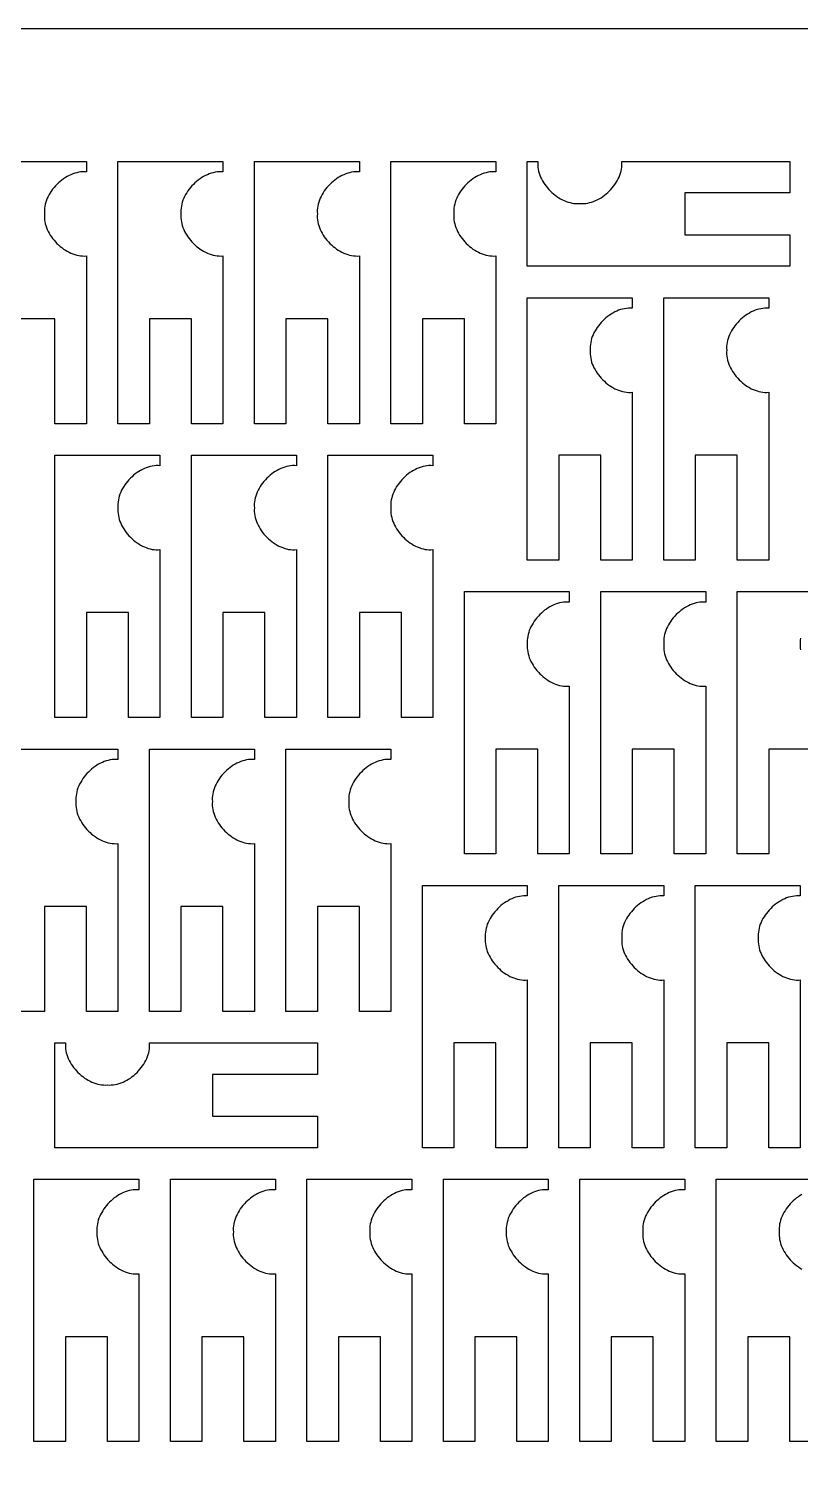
# Model space of a CAD drawing. Header units: millimetres. Extents: x 20698 to 22798, y 4792 to 5692.
# Drawn here: x 20939.1 to 21012.6, y 5555.5 to 5692.4 of the extents above; entities that cross this region are included whole.
import ezdxf

# ---------------------------------------------------------------- set-up
doc = ezdxf.new("R2010")
doc.units = ezdxf.units.MM
doc.layers.add('KEYHOLDER_ASPIRE', color=18, linetype='Continuous', true_color=0x4c0000)
doc.layers.add('Predeterminada', color=18, linetype='Continuous', true_color=0x000000)

msp = doc.modelspace()

# ---------------------------------------------------------------- linework, layer by layer
at = {"layer": 'KEYHOLDER_ASPIRE'}
for points in [[(20934.63, 5679.76), (20944.63, 5679.76), (20944.63, 5678.76), (20944.45, 5678.77), (20944.26, 5678.77), (20944.07, 5678.75), (20943.89, 5678.72), (20943.7, 5678.68), (20943.52, 5678.63), (20943.33, 5678.57), (20943.15, 5678.49), (20942.97, 5678.41), (20942.79, 5678.31), (20942.62, 5678.21), (20942.45, 5678.1), (20942.28, 5677.98), (20942.12, 5677.85), (20941.97, 5677.71), (20941.82, 5677.57), (20941.68, 5677.42), (20941.54, 5677.26), (20941.41, 5677.1), (20941.29, 5676.94), (20941.18, 5676.77), (20941.08, 5676.6), (20940.98, 5676.42), (20940.9, 5676.24), (20940.82, 5676.06), (20940.76, 5675.87), (20940.71, 5675.69), (20940.67, 5675.5), (20940.64, 5675.31), (20940.62, 5675.13), (20940.62, 5674.94), (20940.63, 5674.76), (20940.62, 5674.57), (20940.62, 5674.38), (20940.64, 5674.2), (20940.67, 5674.01), (20940.71, 5673.82), (20940.76, 5673.64), (20940.82, 5673.45), (20940.9, 5673.27), (20940.98, 5673.09), (20941.08, 5672.92), (20941.18, 5672.74), (20941.29, 5672.57), (20941.41, 5672.41), (20941.54, 5672.25), (20941.68, 5672.09), (20941.82, 5671.94), (20941.97, 5671.8), (20942.12, 5671.66), (20942.28, 5671.54), (20942.45, 5671.41), (20942.62, 5671.3), (20942.79, 5671.2), (20942.97, 5671.1), (20943.15, 5671.02), (20943.33, 5670.95), (20943.52, 5670.88), (20943.7, 5670.83), (20943.89, 5670.79), (20944.07, 5670.76), (20944.26, 5670.75), (20944.45, 5670.74), (20944.63, 5670.76), (20944.63, 5664.76), (20944.63, 5654.76), (20941.63, 5654.76), (20941.63, 5664.76), (20937.63, 5664.76)], [(21013.63, 5623.76), (21009.63, 5623.76), (21009.63, 5613.76), (21006.63, 5613.76), (21006.63, 5638.76), (21016.63, 5638.76)], [(21012.64, 5634.31), (21012.62, 5634.13), (21012.62, 5633.94), (21012.63, 5633.76), (21012.62, 5633.57), (21012.62, 5633.38), (21012.64, 5633.2)], [(20937.63, 5623.76), (20947.63, 5623.76), (20947.63, 5622.76), (20947.45, 5622.77), (20947.26, 5622.77), (20947.07, 5622.75), (20946.89, 5622.72), (20946.7, 5622.68), (20946.52, 5622.63), (20946.33, 5622.57), (20946.15, 5622.49), (20945.97, 5622.41), (20945.79, 5622.31), (20945.62, 5622.21), (20945.45, 5622.1), (20945.28, 5621.98), (20945.12, 5621.85), (20944.97, 5621.71), (20944.82, 5621.57), (20944.68, 5621.42), (20944.54, 5621.26), (20944.41, 5621.1), (20944.29, 5620.94), (20944.18, 5620.77), (20944.08, 5620.6), (20943.98, 5620.42), (20943.9, 5620.24), (20943.82, 5620.06), (20943.76, 5619.87), (20943.71, 5619.69), (20943.67, 5619.5), (20943.64, 5619.31), (20943.62, 5619.13), (20943.62, 5618.94), (20943.63, 5618.76), (20943.62, 5618.57), (20943.62, 5618.38), (20943.64, 5618.2), (20943.67, 5618.01), (20943.71, 5617.82), (20943.76, 5617.64), (20943.82, 5617.45), (20943.9, 5617.27), (20943.98, 5617.09), (20944.08, 5616.92), (20944.18, 5616.74), (20944.29, 5616.57), (20944.41, 5616.41), (20944.54, 5616.25), (20944.68, 5616.09), (20944.82, 5615.94), (20944.97, 5615.8), (20945.12, 5615.66), (20945.28, 5615.54), (20945.45, 5615.41), (20945.62, 5615.3), (20945.79, 5615.2), (20945.97, 5615.1), (20946.15, 5615.02), (20946.33, 5614.95), (20946.52, 5614.88), (20946.7, 5614.83), (20946.89, 5614.79), (20947.07, 5614.76), (20947.26, 5614.75), (20947.45, 5614.74), (20947.63, 5614.76), (20947.63, 5608.76), (20947.63, 5598.76), (20944.63, 5598.76), (20944.63, 5608.76), (20940.63, 5608.76), (20940.63, 5598.76), (20937.63, 5598.76)], [(21014.63, 5557.76), (21011.63, 5557.76), (21011.63, 5567.76), (21007.63, 5567.76), (21007.63, 5557.76), (21004.63, 5557.76), (21004.63, 5582.76), (21014.63, 5582.76)], [(21012.79, 5581.31), (21012.62, 5581.21), (21012.45, 5581.1), (21012.28, 5580.98), (21012.12, 5580.85), (21011.97, 5580.71), (21011.82, 5580.57), (21011.68, 5580.42), (21011.54, 5580.26), (21011.41, 5580.1), (21011.29, 5579.94), (21011.18, 5579.77), (21011.08, 5579.6), (21010.98, 5579.42), (21010.9, 5579.24), (21010.82, 5579.06), (21010.76, 5578.87), (21010.71, 5578.69), (21010.67, 5578.5), (21010.64, 5578.31), (21010.62, 5578.13), (21010.62, 5577.94), (21010.63, 5577.76), (21010.62, 5577.57), (21010.62, 5577.38), (21010.64, 5577.2), (21010.67, 5577.01), (21010.71, 5576.82), (21010.76, 5576.64), (21010.82, 5576.45), (21010.9, 5576.27), (21010.98, 5576.09), (21011.08, 5575.92), (21011.18, 5575.74), (21011.29, 5575.57), (21011.41, 5575.41), (21011.54, 5575.25), (21011.68, 5575.09), (21011.82, 5574.94), (21011.97, 5574.8), (21012.12, 5574.66), (21012.28, 5574.54), (21012.45, 5574.41), (21012.62, 5574.3), (21012.79, 5574.2)]]:
    msp.add_lwpolyline(points, dxfattribs=at)
for points in [[(20957.63, 5678.76), (20957.45, 5678.77), (20957.26, 5678.77), (20957.07, 5678.75), (20956.89, 5678.72), (20956.7, 5678.68), (20956.52, 5678.63), (20956.33, 5678.57), (20956.15, 5678.49), (20955.97, 5678.41), (20955.79, 5678.31), (20955.62, 5678.21), (20955.45, 5678.1), (20955.28, 5677.98), (20955.12, 5677.85), (20954.97, 5677.71), (20954.82, 5677.57), (20954.68, 5677.42), (20954.54, 5677.26), (20954.41, 5677.1), (20954.29, 5676.94), (20954.18, 5676.77), (20954.08, 5676.6), (20953.98, 5676.42), (20953.9, 5676.24), (20953.82, 5676.06), (20953.76, 5675.87), (20953.71, 5675.69), (20953.67, 5675.5), (20953.64, 5675.31), (20953.62, 5675.13), (20953.62, 5674.94), (20953.63, 5674.76), (20953.62, 5674.57), (20953.62, 5674.38), (20953.64, 5674.2), (20953.67, 5674.01), (20953.71, 5673.82), (20953.76, 5673.64), (20953.82, 5673.45), (20953.9, 5673.27), (20953.98, 5673.09), (20954.08, 5672.92), (20954.18, 5672.74), (20954.29, 5672.57), (20954.41, 5672.41), (20954.54, 5672.25), (20954.68, 5672.09), (20954.82, 5671.94), (20954.97, 5671.8), (20955.12, 5671.66), (20955.28, 5671.54), (20955.45, 5671.41), (20955.62, 5671.3), (20955.79, 5671.2), (20955.97, 5671.1), (20956.15, 5671.02), (20956.33, 5670.95), (20956.52, 5670.88), (20956.7, 5670.83), (20956.89, 5670.79), (20957.07, 5670.76), (20957.26, 5670.75), (20957.45, 5670.74), (20957.63, 5670.76), (20957.63, 5664.76), (20957.63, 5654.76), (20954.63, 5654.76), (20954.63, 5664.76), (20950.63, 5664.76), (20950.63, 5654.76), (20947.63, 5654.76), (20947.63, 5679.76), (20957.63, 5679.76)], [(20970.63, 5678.76), (20970.45, 5678.77), (20970.26, 5678.77), (20970.07, 5678.75), (20969.89, 5678.72), (20969.7, 5678.68), (20969.52, 5678.63), (20969.33, 5678.57), (20969.15, 5678.49), (20968.97, 5678.41), (20968.79, 5678.31), (20968.62, 5678.21), (20968.45, 5678.1), (20968.28, 5677.98), (20968.12, 5677.85), (20967.97, 5677.71), (20967.82, 5677.57), (20967.68, 5677.42), (20967.54, 5677.26), (20967.41, 5677.1), (20967.29, 5676.94), (20967.18, 5676.77), (20967.08, 5676.6), (20966.98, 5676.42), (20966.9, 5676.24), (20966.82, 5676.06), (20966.76, 5675.87), (20966.71, 5675.69), (20966.67, 5675.5), (20966.64, 5675.31), (20966.62, 5675.13), (20966.62, 5674.94), (20966.63, 5674.76), (20966.62, 5674.57), (20966.62, 5674.38), (20966.64, 5674.2), (20966.67, 5674.01), (20966.71, 5673.82), (20966.76, 5673.64), (20966.82, 5673.45), (20966.9, 5673.27), (20966.98, 5673.09), (20967.08, 5672.92), (20967.18, 5672.74), (20967.29, 5672.57), (20967.41, 5672.41), (20967.54, 5672.25), (20967.68, 5672.09), (20967.82, 5671.94), (20967.97, 5671.8), (20968.12, 5671.66), (20968.28, 5671.54), (20968.45, 5671.41), (20968.62, 5671.3), (20968.79, 5671.2), (20968.97, 5671.1), (20969.15, 5671.02), (20969.33, 5670.95), (20969.52, 5670.88), (20969.7, 5670.83), (20969.89, 5670.79), (20970.07, 5670.76), (20970.26, 5670.75), (20970.45, 5670.74), (20970.63, 5670.76), (20970.63, 5664.76), (20970.63, 5654.76), (20967.63, 5654.76), (20967.63, 5664.76), (20963.63, 5664.76), (20963.63, 5654.76), (20960.63, 5654.76), (20960.63, 5679.76), (20970.63, 5679.76)], [(20983.63, 5678.76), (20983.45, 5678.77), (20983.26, 5678.77), (20983.07, 5678.75), (20982.89, 5678.72), (20982.7, 5678.68), (20982.52, 5678.63), (20982.33, 5678.57), (20982.15, 5678.49), (20981.97, 5678.41), (20981.79, 5678.31), (20981.62, 5678.21), (20981.45, 5678.1), (20981.28, 5677.98), (20981.12, 5677.85), (20980.97, 5677.71), (20980.82, 5677.57), (20980.68, 5677.42), (20980.54, 5677.26), (20980.41, 5677.1), (20980.29, 5676.94), (20980.18, 5676.77), (20980.08, 5676.6), (20979.98, 5676.42), (20979.9, 5676.24), (20979.82, 5676.06), (20979.76, 5675.87), (20979.71, 5675.69), (20979.67, 5675.5), (20979.64, 5675.31), (20979.62, 5675.13), (20979.62, 5674.94), (20979.63, 5674.76), (20979.62, 5674.57), (20979.62, 5674.38), (20979.64, 5674.2), (20979.67, 5674.01), (20979.71, 5673.82), (20979.76, 5673.64), (20979.82, 5673.45), (20979.9, 5673.27), (20979.98, 5673.09), (20980.08, 5672.92), (20980.18, 5672.74), (20980.29, 5672.57), (20980.41, 5672.41), (20980.54, 5672.25), (20980.68, 5672.09), (20980.82, 5671.94), (20980.97, 5671.8), (20981.12, 5671.66), (20981.28, 5671.54), (20981.45, 5671.41), (20981.62, 5671.3), (20981.79, 5671.2), (20981.97, 5671.1), (20982.15, 5671.02), (20982.33, 5670.95), (20982.52, 5670.88), (20982.7, 5670.83), (20982.89, 5670.79), (20983.07, 5670.76), (20983.26, 5670.75), (20983.45, 5670.74), (20983.63, 5670.76), (20983.63, 5664.76), (20983.63, 5654.76), (20980.63, 5654.76), (20980.63, 5664.76), (20976.63, 5664.76), (20976.63, 5654.76), (20973.63, 5654.76), (20973.63, 5679.76), (20983.63, 5679.76)], [(20987.63, 5679.76), (20987.62, 5679.57), (20987.62, 5679.38), (20987.64, 5679.2), (20987.67, 5679.01), (20987.71, 5678.82), (20987.76, 5678.64), (20987.82, 5678.45), (20987.9, 5678.27), (20987.98, 5678.09), (20988.08, 5677.92), (20988.18, 5677.74), (20988.29, 5677.57), (20988.41, 5677.41), (20988.54, 5677.25), (20988.68, 5677.09), (20988.82, 5676.94), (20988.97, 5676.8), (20989.12, 5676.66), (20989.28, 5676.54), (20989.45, 5676.41), (20989.62, 5676.3), (20989.79, 5676.2), (20989.97, 5676.1), (20990.15, 5676.02), (20990.33, 5675.95), (20990.52, 5675.88), (20990.7, 5675.83), (20990.89, 5675.79), (20991.07, 5675.76), (20991.26, 5675.75), (20991.45, 5675.74), (20991.63, 5675.76), (20991.82, 5675.74), (20992, 5675.75), (20992.19, 5675.76), (20992.38, 5675.79), (20992.56, 5675.83), (20992.75, 5675.88), (20992.93, 5675.95), (20993.12, 5676.02), (20993.3, 5676.1), (20993.47, 5676.2), (20993.65, 5676.3), (20993.82, 5676.41), (20993.98, 5676.54), (20994.14, 5676.66), (20994.3, 5676.8), (20994.45, 5676.94), (20994.59, 5677.09), (20994.72, 5677.25), (20994.85, 5677.41), (20994.97, 5677.57), (20995.09, 5677.74), (20995.19, 5677.92), (20995.28, 5678.09), (20995.37, 5678.27), (20995.44, 5678.45), (20995.51, 5678.64), (20995.56, 5678.82), (20995.6, 5679.01), (20995.63, 5679.2), (20995.64, 5679.38), (20995.64, 5679.57), (20995.63, 5679.76), (21001.63, 5679.76), (21011.63, 5679.76), (21011.63, 5676.76), (21001.63, 5676.76), (21001.63, 5672.76), (21011.63, 5672.76), (21011.63, 5669.76), (20986.63, 5669.76), (20986.63, 5679.76)], [(20996.63, 5665.76), (20996.45, 5665.77), (20996.26, 5665.77), (20996.07, 5665.75), (20995.89, 5665.72), (20995.7, 5665.68), (20995.52, 5665.63), (20995.33, 5665.57), (20995.15, 5665.49), (20994.97, 5665.41), (20994.79, 5665.31), (20994.62, 5665.21), (20994.45, 5665.1), (20994.28, 5664.98), (20994.12, 5664.85), (20993.97, 5664.71), (20993.82, 5664.57), (20993.68, 5664.42), (20993.54, 5664.26), (20993.41, 5664.1), (20993.29, 5663.94), (20993.18, 5663.77), (20993.08, 5663.6), (20992.98, 5663.42), (20992.9, 5663.24), (20992.82, 5663.06), (20992.76, 5662.87), (20992.71, 5662.69), (20992.67, 5662.5), (20992.64, 5662.31), (20992.62, 5662.13), (20992.62, 5661.94), (20992.63, 5661.76), (20992.62, 5661.57), (20992.62, 5661.38), (20992.64, 5661.2), (20992.67, 5661.01), (20992.71, 5660.82), (20992.76, 5660.64), (20992.82, 5660.45), (20992.9, 5660.27), (20992.98, 5660.09), (20993.08, 5659.92), (20993.18, 5659.74), (20993.29, 5659.57), (20993.41, 5659.41), (20993.54, 5659.25), (20993.68, 5659.09), (20993.82, 5658.94), (20993.97, 5658.8), (20994.12, 5658.66), (20994.28, 5658.54), (20994.45, 5658.41), (20994.62, 5658.3), (20994.79, 5658.2), (20994.97, 5658.1), (20995.15, 5658.02), (20995.33, 5657.95), (20995.52, 5657.88), (20995.7, 5657.83), (20995.89, 5657.79), (20996.07, 5657.76), (20996.26, 5657.75), (20996.45, 5657.74), (20996.63, 5657.76), (20996.63, 5651.76), (20996.63, 5641.76), (20993.63, 5641.76), (20993.63, 5651.76), (20989.63, 5651.76), (20989.63, 5641.76), (20986.63, 5641.76), (20986.63, 5666.76), (20996.63, 5666.76)], [(21009.63, 5665.76), (21009.45, 5665.77), (21009.26, 5665.77), (21009.07, 5665.75), (21008.89, 5665.72), (21008.7, 5665.68), (21008.52, 5665.63), (21008.33, 5665.57), (21008.15, 5665.49), (21007.97, 5665.41), (21007.79, 5665.31), (21007.62, 5665.21), (21007.45, 5665.1), (21007.28, 5664.98), (21007.12, 5664.85), (21006.97, 5664.71), (21006.82, 5664.57), (21006.68, 5664.42), (21006.54, 5664.26), (21006.41, 5664.1), (21006.29, 5663.94), (21006.18, 5663.77), (21006.08, 5663.6), (21005.98, 5663.42), (21005.9, 5663.24), (21005.82, 5663.06), (21005.76, 5662.87), (21005.71, 5662.69), (21005.67, 5662.5), (21005.64, 5662.31), (21005.62, 5662.13), (21005.62, 5661.94), (21005.63, 5661.76), (21005.62, 5661.57), (21005.62, 5661.38), (21005.64, 5661.2), (21005.67, 5661.01), (21005.71, 5660.82), (21005.76, 5660.64), (21005.82, 5660.45), (21005.9, 5660.27), (21005.98, 5660.09), (21006.08, 5659.92), (21006.18, 5659.74), (21006.29, 5659.57), (21006.41, 5659.41), (21006.54, 5659.25), (21006.68, 5659.09), (21006.82, 5658.94), (21006.97, 5658.8), (21007.12, 5658.66), (21007.28, 5658.54), (21007.45, 5658.41), (21007.62, 5658.3), (21007.79, 5658.2), (21007.97, 5658.1), (21008.15, 5658.02), (21008.33, 5657.95), (21008.52, 5657.88), (21008.7, 5657.83), (21008.89, 5657.79), (21009.07, 5657.76), (21009.26, 5657.75), (21009.45, 5657.74), (21009.63, 5657.76), (21009.63, 5651.76), (21009.63, 5641.76), (21006.63, 5641.76), (21006.63, 5651.76), (21002.63, 5651.76), (21002.63, 5641.76), (20999.63, 5641.76), (20999.63, 5666.76), (21009.63, 5666.76)], [(20951.63, 5650.76), (20951.45, 5650.77), (20951.26, 5650.77), (20951.07, 5650.75), (20950.89, 5650.72), (20950.7, 5650.68), (20950.52, 5650.63), (20950.33, 5650.57), (20950.15, 5650.49), (20949.97, 5650.41), (20949.79, 5650.31), (20949.62, 5650.21), (20949.45, 5650.1), (20949.28, 5649.98), (20949.12, 5649.85), (20948.97, 5649.71), (20948.82, 5649.57), (20948.68, 5649.42), (20948.54, 5649.26), (20948.41, 5649.1), (20948.29, 5648.94), (20948.18, 5648.77), (20948.08, 5648.6), (20947.98, 5648.42), (20947.9, 5648.24), (20947.82, 5648.06), (20947.76, 5647.87), (20947.71, 5647.69), (20947.67, 5647.5), (20947.64, 5647.31), (20947.62, 5647.13), (20947.62, 5646.94), (20947.63, 5646.76), (20947.62, 5646.57), (20947.62, 5646.38), (20947.64, 5646.2), (20947.67, 5646.01), (20947.71, 5645.82), (20947.76, 5645.64), (20947.82, 5645.45), (20947.9, 5645.27), (20947.98, 5645.09), (20948.08, 5644.92), (20948.18, 5644.74), (20948.29, 5644.57), (20948.41, 5644.41), (20948.54, 5644.25), (20948.68, 5644.09), (20948.82, 5643.94), (20948.97, 5643.8), (20949.12, 5643.66), (20949.28, 5643.54), (20949.45, 5643.41), (20949.62, 5643.3), (20949.79, 5643.2), (20949.97, 5643.1), (20950.15, 5643.02), (20950.33, 5642.95), (20950.52, 5642.88), (20950.7, 5642.83), (20950.89, 5642.79), (20951.07, 5642.76), (20951.26, 5642.75), (20951.45, 5642.74), (20951.63, 5642.76), (20951.63, 5636.76), (20951.63, 5626.76), (20948.63, 5626.76), (20948.63, 5636.76), (20944.63, 5636.76), (20944.63, 5626.76), (20941.63, 5626.76), (20941.63, 5651.76), (20951.63, 5651.76)], [(20964.63, 5650.76), (20964.45, 5650.77), (20964.26, 5650.77), (20964.07, 5650.75), (20963.89, 5650.72), (20963.7, 5650.68), (20963.52, 5650.63), (20963.33, 5650.57), (20963.15, 5650.49), (20962.97, 5650.41), (20962.79, 5650.31), (20962.62, 5650.21), (20962.45, 5650.1), (20962.28, 5649.98), (20962.12, 5649.85), (20961.97, 5649.71), (20961.82, 5649.57), (20961.68, 5649.42), (20961.54, 5649.26), (20961.41, 5649.1), (20961.29, 5648.94), (20961.18, 5648.77), (20961.08, 5648.6), (20960.98, 5648.42), (20960.9, 5648.24), (20960.82, 5648.06), (20960.76, 5647.87), (20960.71, 5647.69), (20960.67, 5647.5), (20960.64, 5647.31), (20960.62, 5647.13), (20960.62, 5646.94), (20960.63, 5646.76), (20960.62, 5646.57), (20960.62, 5646.38), (20960.64, 5646.2), (20960.67, 5646.01), (20960.71, 5645.82), (20960.76, 5645.64), (20960.82, 5645.45), (20960.9, 5645.27), (20960.98, 5645.09), (20961.08, 5644.92), (20961.18, 5644.74), (20961.29, 5644.57), (20961.41, 5644.41), (20961.54, 5644.25), (20961.68, 5644.09), (20961.82, 5643.94), (20961.97, 5643.8), (20962.12, 5643.66), (20962.28, 5643.54), (20962.45, 5643.41), (20962.62, 5643.3), (20962.79, 5643.2), (20962.97, 5643.1), (20963.15, 5643.02), (20963.33, 5642.95), (20963.52, 5642.88), (20963.7, 5642.83), (20963.89, 5642.79), (20964.07, 5642.76), (20964.26, 5642.75), (20964.45, 5642.74), (20964.63, 5642.76), (20964.63, 5636.76), (20964.63, 5626.76), (20961.63, 5626.76), (20961.63, 5636.76), (20957.63, 5636.76), (20957.63, 5626.76), (20954.63, 5626.76), (20954.63, 5651.76), (20964.63, 5651.76)], [(20977.63, 5650.76), (20977.45, 5650.77), (20977.26, 5650.77), (20977.07, 5650.75), (20976.89, 5650.72), (20976.7, 5650.68), (20976.52, 5650.63), (20976.33, 5650.57), (20976.15, 5650.49), (20975.97, 5650.41), (20975.79, 5650.31), (20975.62, 5650.21), (20975.45, 5650.1), (20975.28, 5649.98), (20975.12, 5649.85), (20974.97, 5649.71), (20974.82, 5649.57), (20974.68, 5649.42), (20974.54, 5649.26), (20974.41, 5649.1), (20974.29, 5648.94), (20974.18, 5648.77), (20974.08, 5648.6), (20973.98, 5648.42), (20973.9, 5648.24), (20973.82, 5648.06), (20973.76, 5647.87), (20973.71, 5647.69), (20973.67, 5647.5), (20973.64, 5647.31), (20973.62, 5647.13), (20973.62, 5646.94), (20973.63, 5646.76), (20973.62, 5646.57), (20973.62, 5646.38), (20973.64, 5646.2), (20973.67, 5646.01), (20973.71, 5645.82), (20973.76, 5645.64), (20973.82, 5645.45), (20973.9, 5645.27), (20973.98, 5645.09), (20974.08, 5644.92), (20974.18, 5644.74), (20974.29, 5644.57), (20974.41, 5644.41), (20974.54, 5644.25), (20974.68, 5644.09), (20974.82, 5643.94), (20974.97, 5643.8), (20975.12, 5643.66), (20975.28, 5643.54), (20975.45, 5643.41), (20975.62, 5643.3), (20975.79, 5643.2), (20975.97, 5643.1), (20976.15, 5643.02), (20976.33, 5642.95), (20976.52, 5642.88), (20976.7, 5642.83), (20976.89, 5642.79), (20977.07, 5642.76), (20977.26, 5642.75), (20977.45, 5642.74), (20977.63, 5642.76), (20977.63, 5636.76), (20977.63, 5626.76), (20974.63, 5626.76), (20974.63, 5636.76), (20970.63, 5636.76), (20970.63, 5626.76), (20967.63, 5626.76), (20967.63, 5651.76), (20977.63, 5651.76)], [(20990.63, 5637.76), (20990.45, 5637.77), (20990.26, 5637.77), (20990.07, 5637.75), (20989.89, 5637.72), (20989.7, 5637.68), (20989.52, 5637.63), (20989.33, 5637.57), (20989.15, 5637.49), (20988.97, 5637.41), (20988.79, 5637.31), (20988.62, 5637.21), (20988.45, 5637.1), (20988.28, 5636.98), (20988.12, 5636.85), (20987.97, 5636.71), (20987.82, 5636.57), (20987.68, 5636.42), (20987.54, 5636.26), (20987.41, 5636.1), (20987.29, 5635.94), (20987.18, 5635.77), (20987.08, 5635.6), (20986.98, 5635.42), (20986.9, 5635.24), (20986.82, 5635.06), (20986.76, 5634.87), (20986.71, 5634.69), (20986.67, 5634.5), (20986.64, 5634.31), (20986.62, 5634.13), (20986.62, 5633.94), (20986.63, 5633.76), (20986.62, 5633.57), (20986.62, 5633.38), (20986.64, 5633.2), (20986.67, 5633.01), (20986.71, 5632.82), (20986.76, 5632.64), (20986.82, 5632.45), (20986.9, 5632.27), (20986.98, 5632.09), (20987.08, 5631.92), (20987.18, 5631.74), (20987.29, 5631.57), (20987.41, 5631.41), (20987.54, 5631.25), (20987.68, 5631.09), (20987.82, 5630.94), (20987.97, 5630.8), (20988.12, 5630.66), (20988.28, 5630.54), (20988.45, 5630.41), (20988.62, 5630.3), (20988.79, 5630.2), (20988.97, 5630.1), (20989.15, 5630.02), (20989.33, 5629.95), (20989.52, 5629.88), (20989.7, 5629.83), (20989.89, 5629.79), (20990.07, 5629.76), (20990.26, 5629.75), (20990.45, 5629.74), (20990.63, 5629.76), (20990.63, 5623.76), (20990.63, 5613.76), (20987.63, 5613.76), (20987.63, 5623.76), (20983.63, 5623.76), (20983.63, 5613.76), (20980.63, 5613.76), (20980.63, 5638.76), (20990.63, 5638.76)], [(21003.63, 5637.76), (21003.45, 5637.77), (21003.26, 5637.77), (21003.07, 5637.75), (21002.89, 5637.72), (21002.7, 5637.68), (21002.52, 5637.63), (21002.33, 5637.57), (21002.15, 5637.49), (21001.97, 5637.41), (21001.79, 5637.31), (21001.62, 5637.21), (21001.45, 5637.1), (21001.28, 5636.98), (21001.12, 5636.85), (21000.97, 5636.71), (21000.82, 5636.57), (21000.68, 5636.42), (21000.54, 5636.26), (21000.41, 5636.1), (21000.29, 5635.94), (21000.18, 5635.77), (21000.08, 5635.6), (20999.98, 5635.42), (20999.9, 5635.24), (20999.82, 5635.06), (20999.76, 5634.87), (20999.71, 5634.69), (20999.67, 5634.5), (20999.64, 5634.31), (20999.62, 5634.13), (20999.62, 5633.94), (20999.63, 5633.76), (20999.62, 5633.57), (20999.62, 5633.38), (20999.64, 5633.2), (20999.67, 5633.01), (20999.71, 5632.82), (20999.76, 5632.64), (20999.82, 5632.45), (20999.9, 5632.27), (20999.98, 5632.09), (21000.08, 5631.92), (21000.18, 5631.74), (21000.29, 5631.57), (21000.41, 5631.41), (21000.54, 5631.25), (21000.68, 5631.09), (21000.82, 5630.94), (21000.97, 5630.8), (21001.12, 5630.66), (21001.28, 5630.54), (21001.45, 5630.41), (21001.62, 5630.3), (21001.79, 5630.2), (21001.97, 5630.1), (21002.15, 5630.02), (21002.33, 5629.95), (21002.52, 5629.88), (21002.7, 5629.83), (21002.89, 5629.79), (21003.07, 5629.76), (21003.26, 5629.75), (21003.45, 5629.74), (21003.63, 5629.76), (21003.63, 5623.76), (21003.63, 5613.76), (21000.63, 5613.76), (21000.63, 5623.76), (20996.63, 5623.76), (20996.63, 5613.76), (20993.63, 5613.76), (20993.63, 5638.76), (21003.63, 5638.76)], [(20960.63, 5622.76), (20960.45, 5622.77), (20960.26, 5622.77), (20960.07, 5622.75), (20959.89, 5622.72), (20959.7, 5622.68), (20959.52, 5622.63), (20959.33, 5622.57), (20959.15, 5622.49), (20958.97, 5622.41), (20958.79, 5622.31), (20958.62, 5622.21), (20958.45, 5622.1), (20958.28, 5621.98), (20958.12, 5621.85), (20957.97, 5621.71), (20957.82, 5621.57), (20957.68, 5621.42), (20957.54, 5621.26), (20957.41, 5621.1), (20957.29, 5620.94), (20957.18, 5620.77), (20957.08, 5620.6), (20956.98, 5620.42), (20956.9, 5620.24), (20956.82, 5620.06), (20956.76, 5619.87), (20956.71, 5619.69), (20956.67, 5619.5), (20956.64, 5619.31), (20956.62, 5619.13), (20956.62, 5618.94), (20956.63, 5618.76), (20956.62, 5618.57), (20956.62, 5618.38), (20956.64, 5618.2), (20956.67, 5618.01), (20956.71, 5617.82), (20956.76, 5617.64), (20956.82, 5617.45), (20956.9, 5617.27), (20956.98, 5617.09), (20957.08, 5616.92), (20957.18, 5616.74), (20957.29, 5616.57), (20957.41, 5616.41), (20957.54, 5616.25), (20957.68, 5616.09), (20957.82, 5615.94), (20957.97, 5615.8), (20958.12, 5615.66), (20958.28, 5615.54), (20958.45, 5615.41), (20958.62, 5615.3), (20958.79, 5615.2), (20958.97, 5615.1), (20959.15, 5615.02), (20959.33, 5614.95), (20959.52, 5614.88), (20959.7, 5614.83), (20959.89, 5614.79), (20960.07, 5614.76), (20960.26, 5614.75), (20960.45, 5614.74), (20960.63, 5614.76), (20960.63, 5608.76), (20960.63, 5598.76), (20957.63, 5598.76), (20957.63, 5608.76), (20953.63, 5608.76), (20953.63, 5598.76), (20950.63, 5598.76), (20950.63, 5623.76), (20960.63, 5623.76)], [(20973.63, 5622.76), (20973.45, 5622.77), (20973.26, 5622.77), (20973.07, 5622.75), (20972.89, 5622.72), (20972.7, 5622.68), (20972.52, 5622.63), (20972.33, 5622.57), (20972.15, 5622.49), (20971.97, 5622.41), (20971.79, 5622.31), (20971.62, 5622.21), (20971.45, 5622.1), (20971.28, 5621.98), (20971.12, 5621.85), (20970.97, 5621.71), (20970.82, 5621.57), (20970.68, 5621.42), (20970.54, 5621.26), (20970.41, 5621.1), (20970.29, 5620.94), (20970.18, 5620.77), (20970.08, 5620.6), (20969.98, 5620.42), (20969.9, 5620.24), (20969.82, 5620.06), (20969.76, 5619.87), (20969.71, 5619.69), (20969.67, 5619.5), (20969.64, 5619.31), (20969.62, 5619.13), (20969.62, 5618.94), (20969.63, 5618.76), (20969.62, 5618.57), (20969.62, 5618.38), (20969.64, 5618.2), (20969.67, 5618.01), (20969.71, 5617.82), (20969.76, 5617.64), (20969.82, 5617.45), (20969.9, 5617.27), (20969.98, 5617.09), (20970.08, 5616.92), (20970.18, 5616.74), (20970.29, 5616.57), (20970.41, 5616.41), (20970.54, 5616.25), (20970.68, 5616.09), (20970.82, 5615.94), (20970.97, 5615.8), (20971.12, 5615.66), (20971.28, 5615.54), (20971.45, 5615.41), (20971.62, 5615.3), (20971.79, 5615.2), (20971.97, 5615.1), (20972.15, 5615.02), (20972.33, 5614.95), (20972.52, 5614.88), (20972.7, 5614.83), (20972.89, 5614.79), (20973.07, 5614.76), (20973.26, 5614.75), (20973.45, 5614.74), (20973.63, 5614.76), (20973.63, 5608.76), (20973.63, 5598.76), (20970.63, 5598.76), (20970.63, 5608.76), (20966.63, 5608.76), (20966.63, 5598.76), (20963.63, 5598.76), (20963.63, 5623.76), (20973.63, 5623.76)], [(20986.63, 5609.76), (20986.45, 5609.77), (20986.26, 5609.77), (20986.07, 5609.75), (20985.89, 5609.72), (20985.7, 5609.68), (20985.52, 5609.63), (20985.33, 5609.57), (20985.15, 5609.49), (20984.97, 5609.41), (20984.79, 5609.31), (20984.62, 5609.21), (20984.45, 5609.1), (20984.28, 5608.98), (20984.12, 5608.85), (20983.97, 5608.71), (20983.82, 5608.57), (20983.68, 5608.42), (20983.54, 5608.26), (20983.41, 5608.1), (20983.29, 5607.94), (20983.18, 5607.77), (20983.08, 5607.6), (20982.98, 5607.42), (20982.9, 5607.24), (20982.82, 5607.06), (20982.76, 5606.87), (20982.71, 5606.69), (20982.67, 5606.5), (20982.64, 5606.31), (20982.62, 5606.13), (20982.62, 5605.94), (20982.63, 5605.76), (20982.62, 5605.57), (20982.62, 5605.38), (20982.64, 5605.2), (20982.67, 5605.01), (20982.71, 5604.82), (20982.76, 5604.64), (20982.82, 5604.45), (20982.9, 5604.27), (20982.98, 5604.09), (20983.08, 5603.92), (20983.18, 5603.74), (20983.29, 5603.57), (20983.41, 5603.41), (20983.54, 5603.25), (20983.68, 5603.09), (20983.82, 5602.94), (20983.97, 5602.8), (20984.12, 5602.66), (20984.28, 5602.54), (20984.45, 5602.41), (20984.62, 5602.3), (20984.79, 5602.2), (20984.97, 5602.1), (20985.15, 5602.02), (20985.33, 5601.95), (20985.52, 5601.88), (20985.7, 5601.83), (20985.89, 5601.79), (20986.07, 5601.76), (20986.26, 5601.75), (20986.45, 5601.74), (20986.63, 5601.76), (20986.63, 5595.76), (20986.63, 5585.76), (20983.63, 5585.76), (20983.63, 5595.76), (20979.63, 5595.76), (20979.63, 5585.76), (20976.63, 5585.76), (20976.63, 5610.76), (20986.63, 5610.76)], [(20999.63, 5609.76), (20999.45, 5609.77), (20999.26, 5609.77), (20999.07, 5609.75), (20998.89, 5609.72), (20998.7, 5609.68), (20998.52, 5609.63), (20998.33, 5609.57), (20998.15, 5609.49), (20997.97, 5609.41), (20997.79, 5609.31), (20997.62, 5609.21), (20997.45, 5609.1), (20997.28, 5608.98), (20997.12, 5608.85), (20996.97, 5608.71), (20996.82, 5608.57), (20996.68, 5608.42), (20996.54, 5608.26), (20996.41, 5608.1), (20996.29, 5607.94), (20996.18, 5607.77), (20996.08, 5607.6), (20995.98, 5607.42), (20995.9, 5607.24), (20995.82, 5607.06), (20995.76, 5606.87), (20995.71, 5606.69), (20995.67, 5606.5), (20995.64, 5606.31), (20995.62, 5606.13), (20995.62, 5605.94), (20995.63, 5605.76), (20995.62, 5605.57), (20995.62, 5605.38), (20995.64, 5605.2), (20995.67, 5605.01), (20995.71, 5604.82), (20995.76, 5604.64), (20995.82, 5604.45), (20995.9, 5604.27), (20995.98, 5604.09), (20996.08, 5603.92), (20996.18, 5603.74), (20996.29, 5603.57), (20996.41, 5603.41), (20996.54, 5603.25), (20996.68, 5603.09), (20996.82, 5602.94), (20996.97, 5602.8), (20997.12, 5602.66), (20997.28, 5602.54), (20997.45, 5602.41), (20997.62, 5602.3), (20997.79, 5602.2), (20997.97, 5602.1), (20998.15, 5602.02), (20998.33, 5601.95), (20998.52, 5601.88), (20998.7, 5601.83), (20998.89, 5601.79), (20999.07, 5601.76), (20999.26, 5601.75), (20999.45, 5601.74), (20999.63, 5601.76), (20999.63, 5595.76), (20999.63, 5585.76), (20996.63, 5585.76), (20996.63, 5595.76), (20992.63, 5595.76), (20992.63, 5585.76), (20989.63, 5585.76), (20989.63, 5610.76), (20999.63, 5610.76)], [(21012.63, 5609.76), (21012.45, 5609.77), (21012.26, 5609.77), (21012.07, 5609.75), (21011.89, 5609.72), (21011.7, 5609.68), (21011.52, 5609.63), (21011.33, 5609.57), (21011.15, 5609.49), (21010.97, 5609.41), (21010.79, 5609.31), (21010.62, 5609.21), (21010.45, 5609.1), (21010.28, 5608.98), (21010.12, 5608.85), (21009.97, 5608.71), (21009.82, 5608.57), (21009.68, 5608.42), (21009.54, 5608.26), (21009.41, 5608.1), (21009.29, 5607.94), (21009.18, 5607.77), (21009.08, 5607.6), (21008.98, 5607.42), (21008.9, 5607.24), (21008.82, 5607.06), (21008.76, 5606.87), (21008.71, 5606.69), (21008.67, 5606.5), (21008.64, 5606.31), (21008.62, 5606.13), (21008.62, 5605.94), (21008.63, 5605.76), (21008.62, 5605.57), (21008.62, 5605.38), (21008.64, 5605.2), (21008.67, 5605.01), (21008.71, 5604.82), (21008.76, 5604.64), (21008.82, 5604.45), (21008.9, 5604.27), (21008.98, 5604.09), (21009.08, 5603.92), (21009.18, 5603.74), (21009.29, 5603.57), (21009.41, 5603.41), (21009.54, 5603.25), (21009.68, 5603.09), (21009.82, 5602.94), (21009.97, 5602.8), (21010.12, 5602.66), (21010.28, 5602.54), (21010.45, 5602.41), (21010.62, 5602.3), (21010.79, 5602.2), (21010.97, 5602.1), (21011.15, 5602.02), (21011.33, 5601.95), (21011.52, 5601.88), (21011.7, 5601.83), (21011.89, 5601.79), (21012.07, 5601.76), (21012.26, 5601.75), (21012.45, 5601.74), (21012.63, 5601.76), (21012.63, 5595.76), (21012.63, 5585.76), (21009.63, 5585.76), (21009.63, 5595.76), (21005.63, 5595.76), (21005.63, 5585.76), (21002.63, 5585.76), (21002.63, 5610.76), (21012.63, 5610.76)], [(20942.63, 5595.76), (20942.62, 5595.57), (20942.62, 5595.38), (20942.64, 5595.2), (20942.67, 5595.01), (20942.71, 5594.82), (20942.76, 5594.64), (20942.82, 5594.45), (20942.9, 5594.27), (20942.98, 5594.09), (20943.08, 5593.92), (20943.18, 5593.74), (20943.29, 5593.57), (20943.41, 5593.41), (20943.54, 5593.25), (20943.68, 5593.09), (20943.82, 5592.94), (20943.97, 5592.8), (20944.12, 5592.66), (20944.28, 5592.54), (20944.45, 5592.41), (20944.62, 5592.3), (20944.79, 5592.2), (20944.97, 5592.1), (20945.15, 5592.02), (20945.33, 5591.95), (20945.52, 5591.88), (20945.7, 5591.83), (20945.89, 5591.79), (20946.07, 5591.76), (20946.26, 5591.75), (20946.45, 5591.74), (20946.63, 5591.76), (20946.82, 5591.74), (20947, 5591.75), (20947.19, 5591.76), (20947.38, 5591.79), (20947.56, 5591.83), (20947.75, 5591.88), (20947.93, 5591.95), (20948.12, 5592.02), (20948.3, 5592.1), (20948.47, 5592.2), (20948.65, 5592.3), (20948.82, 5592.41), (20948.98, 5592.54), (20949.14, 5592.66), (20949.3, 5592.8), (20949.45, 5592.94), (20949.59, 5593.09), (20949.72, 5593.25), (20949.85, 5593.41), (20949.97, 5593.57), (20950.09, 5593.74), (20950.19, 5593.92), (20950.28, 5594.09), (20950.37, 5594.27), (20950.44, 5594.45), (20950.51, 5594.64), (20950.56, 5594.82), (20950.6, 5595.01), (20950.63, 5595.2), (20950.64, 5595.38), (20950.64, 5595.57), (20950.63, 5595.76), (20956.63, 5595.76), (20966.63, 5595.76), (20966.63, 5592.76), (20956.63, 5592.76), (20956.63, 5588.76), (20966.63, 5588.76), (20966.63, 5585.76), (20941.63, 5585.76), (20941.63, 5595.76)], [(20949.63, 5581.76), (20949.45, 5581.77), (20949.26, 5581.77), (20949.07, 5581.75), (20948.89, 5581.72), (20948.7, 5581.68), (20948.52, 5581.63), (20948.33, 5581.57), (20948.15, 5581.49), (20947.97, 5581.41), (20947.79, 5581.31), (20947.62, 5581.21), (20947.45, 5581.1), (20947.28, 5580.98), (20947.12, 5580.85), (20946.97, 5580.71), (20946.82, 5580.57), (20946.68, 5580.42), (20946.54, 5580.26), (20946.41, 5580.1), (20946.29, 5579.94), (20946.18, 5579.77), (20946.08, 5579.6), (20945.98, 5579.42), (20945.9, 5579.24), (20945.82, 5579.06), (20945.76, 5578.87), (20945.71, 5578.69), (20945.67, 5578.5), (20945.64, 5578.31), (20945.62, 5578.13), (20945.62, 5577.94), (20945.63, 5577.76), (20945.62, 5577.57), (20945.62, 5577.38), (20945.64, 5577.2), (20945.67, 5577.01), (20945.71, 5576.82), (20945.76, 5576.64), (20945.82, 5576.45), (20945.9, 5576.27), (20945.98, 5576.09), (20946.08, 5575.92), (20946.18, 5575.74), (20946.29, 5575.57), (20946.41, 5575.41), (20946.54, 5575.25), (20946.68, 5575.09), (20946.82, 5574.94), (20946.97, 5574.8), (20947.12, 5574.66), (20947.28, 5574.54), (20947.45, 5574.41), (20947.62, 5574.3), (20947.79, 5574.2), (20947.97, 5574.1), (20948.15, 5574.02), (20948.33, 5573.95), (20948.52, 5573.88), (20948.7, 5573.83), (20948.89, 5573.79), (20949.07, 5573.76), (20949.26, 5573.75), (20949.45, 5573.74), (20949.63, 5573.76), (20949.63, 5567.76), (20949.63, 5557.76), (20946.63, 5557.76), (20946.63, 5567.76), (20942.63, 5567.76), (20942.63, 5557.76), (20939.63, 5557.76), (20939.63, 5582.76), (20949.63, 5582.76)], [(20962.63, 5581.76), (20962.45, 5581.77), (20962.26, 5581.77), (20962.07, 5581.75), (20961.89, 5581.72), (20961.7, 5581.68), (20961.52, 5581.63), (20961.33, 5581.57), (20961.15, 5581.49), (20960.97, 5581.41), (20960.79, 5581.31), (20960.62, 5581.21), (20960.45, 5581.1), (20960.28, 5580.98), (20960.12, 5580.85), (20959.97, 5580.71), (20959.82, 5580.57), (20959.68, 5580.42), (20959.54, 5580.26), (20959.41, 5580.1), (20959.29, 5579.94), (20959.18, 5579.77), (20959.08, 5579.6), (20958.98, 5579.42), (20958.9, 5579.24), (20958.82, 5579.06), (20958.76, 5578.87), (20958.71, 5578.69), (20958.67, 5578.5), (20958.64, 5578.31), (20958.62, 5578.13), (20958.62, 5577.94), (20958.63, 5577.76), (20958.62, 5577.57), (20958.62, 5577.38), (20958.64, 5577.2), (20958.67, 5577.01), (20958.71, 5576.82), (20958.76, 5576.64), (20958.82, 5576.45), (20958.9, 5576.27), (20958.98, 5576.09), (20959.08, 5575.92), (20959.18, 5575.74), (20959.29, 5575.57), (20959.41, 5575.41), (20959.54, 5575.25), (20959.68, 5575.09), (20959.82, 5574.94), (20959.97, 5574.8), (20960.12, 5574.66), (20960.28, 5574.54), (20960.45, 5574.41), (20960.62, 5574.3), (20960.79, 5574.2), (20960.97, 5574.1), (20961.15, 5574.02), (20961.33, 5573.95), (20961.52, 5573.88), (20961.7, 5573.83), (20961.89, 5573.79), (20962.07, 5573.76), (20962.26, 5573.75), (20962.45, 5573.74), (20962.63, 5573.76), (20962.63, 5567.76), (20962.63, 5557.76), (20959.63, 5557.76), (20959.63, 5567.76), (20955.63, 5567.76), (20955.63, 5557.76), (20952.63, 5557.76), (20952.63, 5582.76), (20962.63, 5582.76)], [(20975.63, 5581.76), (20975.45, 5581.77), (20975.26, 5581.77), (20975.07, 5581.75), (20974.89, 5581.72), (20974.7, 5581.68), (20974.52, 5581.63), (20974.33, 5581.57), (20974.15, 5581.49), (20973.97, 5581.41), (20973.79, 5581.31), (20973.62, 5581.21), (20973.45, 5581.1), (20973.28, 5580.98), (20973.12, 5580.85), (20972.97, 5580.71), (20972.82, 5580.57), (20972.68, 5580.42), (20972.54, 5580.26), (20972.41, 5580.1), (20972.29, 5579.94), (20972.18, 5579.77), (20972.08, 5579.6), (20971.98, 5579.42), (20971.9, 5579.24), (20971.82, 5579.06), (20971.76, 5578.87), (20971.71, 5578.69), (20971.67, 5578.5), (20971.64, 5578.31), (20971.62, 5578.13), (20971.62, 5577.94), (20971.63, 5577.76), (20971.62, 5577.57), (20971.62, 5577.38), (20971.64, 5577.2), (20971.67, 5577.01), (20971.71, 5576.82), (20971.76, 5576.64), (20971.82, 5576.45), (20971.9, 5576.27), (20971.98, 5576.09), (20972.08, 5575.92), (20972.18, 5575.74), (20972.29, 5575.57), (20972.41, 5575.41), (20972.54, 5575.25), (20972.68, 5575.09), (20972.82, 5574.94), (20972.97, 5574.8), (20973.12, 5574.66), (20973.28, 5574.54), (20973.45, 5574.41), (20973.62, 5574.3), (20973.79, 5574.2), (20973.97, 5574.1), (20974.15, 5574.02), (20974.33, 5573.95), (20974.52, 5573.88), (20974.7, 5573.83), (20974.89, 5573.79), (20975.07, 5573.76), (20975.26, 5573.75), (20975.45, 5573.74), (20975.63, 5573.76), (20975.63, 5567.76), (20975.63, 5557.76), (20972.63, 5557.76), (20972.63, 5567.76), (20968.63, 5567.76), (20968.63, 5557.76), (20965.63, 5557.76), (20965.63, 5582.76), (20975.63, 5582.76)], [(20988.63, 5581.76), (20988.45, 5581.77), (20988.26, 5581.77), (20988.07, 5581.75), (20987.89, 5581.72), (20987.7, 5581.68), (20987.52, 5581.63), (20987.33, 5581.57), (20987.15, 5581.49), (20986.97, 5581.41), (20986.79, 5581.31), (20986.62, 5581.21), (20986.45, 5581.1), (20986.28, 5580.98), (20986.12, 5580.85), (20985.97, 5580.71), (20985.82, 5580.57), (20985.68, 5580.42), (20985.54, 5580.26), (20985.41, 5580.1), (20985.29, 5579.94), (20985.18, 5579.77), (20985.08, 5579.6), (20984.98, 5579.42), (20984.9, 5579.24), (20984.82, 5579.06), (20984.76, 5578.87), (20984.71, 5578.69), (20984.67, 5578.5), (20984.64, 5578.31), (20984.62, 5578.13), (20984.62, 5577.94), (20984.63, 5577.76), (20984.62, 5577.57), (20984.62, 5577.38), (20984.64, 5577.2), (20984.67, 5577.01), (20984.71, 5576.82), (20984.76, 5576.64), (20984.82, 5576.45), (20984.9, 5576.27), (20984.98, 5576.09), (20985.08, 5575.92), (20985.18, 5575.74), (20985.29, 5575.57), (20985.41, 5575.41), (20985.54, 5575.25), (20985.68, 5575.09), (20985.82, 5574.94), (20985.97, 5574.8), (20986.12, 5574.66), (20986.28, 5574.54), (20986.45, 5574.41), (20986.62, 5574.3), (20986.79, 5574.2), (20986.97, 5574.1), (20987.15, 5574.02), (20987.33, 5573.95), (20987.52, 5573.88), (20987.7, 5573.83), (20987.89, 5573.79), (20988.07, 5573.76), (20988.26, 5573.75), (20988.45, 5573.74), (20988.63, 5573.76), (20988.63, 5567.76), (20988.63, 5557.76), (20985.63, 5557.76), (20985.63, 5567.76), (20981.63, 5567.76), (20981.63, 5557.76), (20978.63, 5557.76), (20978.63, 5582.76), (20988.63, 5582.76)], [(21001.63, 5581.76), (21001.45, 5581.77), (21001.26, 5581.77), (21001.07, 5581.75), (21000.89, 5581.72), (21000.7, 5581.68), (21000.52, 5581.63), (21000.33, 5581.57), (21000.15, 5581.49), (20999.97, 5581.41), (20999.79, 5581.31), (20999.62, 5581.21), (20999.45, 5581.1), (20999.28, 5580.98), (20999.12, 5580.85), (20998.97, 5580.71), (20998.82, 5580.57), (20998.68, 5580.42), (20998.54, 5580.26), (20998.41, 5580.1), (20998.29, 5579.94), (20998.18, 5579.77), (20998.08, 5579.6), (20997.98, 5579.42), (20997.9, 5579.24), (20997.82, 5579.06), (20997.76, 5578.87), (20997.71, 5578.69), (20997.67, 5578.5), (20997.64, 5578.31), (20997.62, 5578.13), (20997.62, 5577.94), (20997.63, 5577.76), (20997.62, 5577.57), (20997.62, 5577.38), (20997.64, 5577.2), (20997.67, 5577.01), (20997.71, 5576.82), (20997.76, 5576.64), (20997.82, 5576.45), (20997.9, 5576.27), (20997.98, 5576.09), (20998.08, 5575.92), (20998.18, 5575.74), (20998.29, 5575.57), (20998.41, 5575.41), (20998.54, 5575.25), (20998.68, 5575.09), (20998.82, 5574.94), (20998.97, 5574.8), (20999.12, 5574.66), (20999.28, 5574.54), (20999.45, 5574.41), (20999.62, 5574.3), (20999.79, 5574.2), (20999.97, 5574.1), (21000.15, 5574.02), (21000.33, 5573.95), (21000.52, 5573.88), (21000.7, 5573.83), (21000.89, 5573.79), (21001.07, 5573.76), (21001.26, 5573.75), (21001.45, 5573.74), (21001.63, 5573.76), (21001.63, 5567.76), (21001.63, 5557.76), (20998.63, 5557.76), (20998.63, 5567.76), (20994.63, 5567.76), (20994.63, 5557.76), (20991.63, 5557.76), (20991.63, 5582.76), (21001.63, 5582.76)]]:
    msp.add_lwpolyline(points, close=True, dxfattribs=at)
at = {"layer": 'Predeterminada'}
msp.add_lwpolyline([(20698.16, 4792.4), (22798.16, 4792.4), (22798.16, 5692.4), (20698.16, 5692.4)], close=True, dxfattribs=at)

doc.saveas('drawing.dxf')
